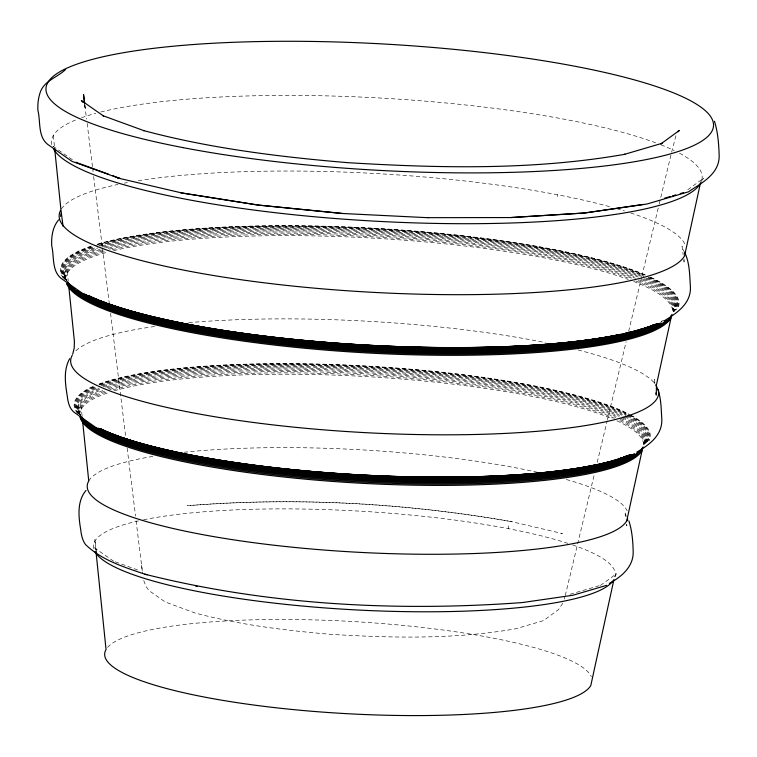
<?xml version="1.0" encoding="UTF-8"?>
<svg xmlns="http://www.w3.org/2000/svg" width="757" height="757" viewBox="0 0 757 757"><rect width="100%" height="100%" fill="white"/><g stroke="black" fill="none" stroke-linecap="round" stroke-linejoin="round"><path stroke-width="0.57" stroke-dasharray="3.79 2.84" d="M557.237 196.669L557.512 194.757M508.212 528.632L508.638 525.765M565.252 595.551L594.463 473.797M597.226 462.309L607.142 420.958M607.417 419.813L626.162 341.71M628.641 331.367L641.595 277.384M641.87 276.239L658.959 205.024M659.233 203.87L671.364 153.33M671.639 152.185L676.2 134.68M564.353 599.005L564.977 596.696M614.533 576.815L616.548 573.702L600.377 585.502L600.84 585.237M562.773 603.244L558.543 609.584L543.498 620.608L515.791 628.764C454.768 639.476 392.438 638.056 330.837 634.338C285.086 630.449 239.335 624.847 194.899 612.952L165.14 601.957L148.892 590.488L145.893 586.363L143.754 580.505M701.408 180.932L703.821 178.027L685.482 191.417M622.245 417.807A283.62 53.633 3.2 0 1 644.122 444.813L645.939 442.665M570.078 594.273L601.313 585.095M511.098 521.535C404.711 502.903 295.94 496.933 188.238 505.619L187.244 505.742C295.58 496.999 404.976 503.008 511.987 521.743L511.098 521.535L562.413 533.571L561.24 533.297M115.357 561.836L139.316 570.57M52.999 146.224L72.577 159.907M113.626 561.221L94.19 547.642L96.054 550.434M53.037 146.385L53.482 146.934M684.744 252.516L682.909 249.432L682.057 246.11L683.192 255.033M626.294 516.586L624.894 512.063L625.471 516.558M84.188 104.409L85.418 109.349L84.831 104.788M654.871 382.787L654.266 379.229L654.852 383.818M141.559 565.28L142.638 573.778M96.442 552.175L94.786 539.154L95.874 550.415M84.822 105.062L86.553 119.114M87.15 123.41L92.496 166.786M92.638 167.959L93.215 172.643M93.631 176.495L102.29 246.763M102.432 247.927L109.216 302.97M110.55 313.313L125.823 437.641M127.167 448.125L135.541 516.113M136.071 520.788L142.335 571.204M67.297 271.848L68.253 281.216M53.321 135.55L54.513 147.142M82.078 415.972L81.236 407.682M107.598 647.396A244.133 46.168 3.2 0 1 357.115 621.79A244.133 46.168 3.2 0 1 591.331 676.739M628.301 414.817A287.13 54.296 3.2 0 1 645.806 444.009M78.974 413.861A287.13 54.296 3.2 0 1 94.757 386.723M99.176 384.916A287.13 54.296 3.2 0 1 364.458 366.473A287.13 54.296 3.2 0 1 627.014 414.155M78.312 413.625A287.821 54.428 3.2 0 1 94.133 386.42M99.498 384.253A287.821 54.428 3.2 0 1 367.353 366.274A287.821 54.428 3.2 0 1 628.953 414.581M630.202 415.243A287.821 54.428 3.2 0 1 648.541 440.65M93.717 548.579A261.383 49.423 3.2 0 1 139.506 520.665M143.565 519.804A261.383 49.423 3.2 0 1 567.788 543.337M572.604 544.936A261.383 49.423 3.2 0 1 614.883 577.506M79.939 414.874A283.213 53.558 3.2 0 1 104.343 390.044M108.308 388.663A283.213 53.558 3.2 0 1 365.65 372.633A283.213 53.558 3.2 0 1 618.753 417.457M620.475 418.271A283.213 53.558 3.2 0 1 644.084 444.832M79.712 414.599A282.579 53.435 3.2 0 1 106.718 391.871M112.973 389.855A282.579 53.435 3.2 0 1 365.943 375.217A282.579 53.435 3.2 0 1 614.419 418.28M619.765 420.731A282.579 53.435 3.2 0 1 643.895 444.747M79.731 414.514A282.863 53.492 3.2 0 1 105.554 390.924M109.585 389.562A282.863 53.492 3.2 0 1 363.587 373.769A282.863 53.492 3.2 0 1 615.668 417.429M620.097 419.463A282.863 53.492 3.2 0 1 644.056 444.671M79.769 414.741A282.38 53.397 3.2 0 1 108.847 392.523M114.184 390.858A282.38 53.397 3.2 0 1 364.912 376.503A282.38 53.397 3.2 0 1 612.252 418.782M616.898 420.816A282.38 53.397 3.2 0 1 643.668 444.879M80.261 414.94A284.093 53.719 3.2 0 1 100.861 388.871M105.602 387.12A284.093 53.719 3.2 0 1 365.546 370.334A284.093 53.719 3.2 0 1 621.402 416.132M622.737 416.785A284.093 53.719 3.2 0 1 644.103 444.87M81.377 417.069A283.62 53.633 3.2 0 1 101.239 389.94M106.974 387.849A283.62 53.633 3.2 0 1 364.552 371.384A283.62 53.633 3.2 0 1 619.188 416.341M61.364 209.017A314.051 59.387 3.2 0 1 118.016 184.434M124.366 183.156A314.051 59.387 3.2 0 1 127.45 182.579M138.257 180.724A314.051 59.387 3.2 0 1 611.798 207.248M616.794 208.667A314.051 59.387 3.2 0 1 624.468 210.957M630.6 212.916A314.051 59.387 3.2 0 1 685.293 244.908M77.63 413.53A288.512 54.561 3.2 0 1 93.49 386.259M98.864 384.092A288.512 54.561 3.2 0 1 367.363 366.066A288.512 54.561 3.2 0 1 629.606 414.486M630.855 415.158A288.512 54.561 3.2 0 1 649.241 440.621M75.889 350.803A294.464 55.687 3.2 0 1 155.289 326.409M188.692 322.69A294.464 55.687 3.2 0 1 545.409 342.599M578.055 349.98A294.464 55.687 3.2 0 1 654.635 383.231M663.671 320.239A308.478 58.336 3.2 0 1 661.164 321.555A307.238 58.1 3.2 0 0 663.615 320.268M65.395 279.579A308.478 58.336 3.2 0 1 93.783 246.11M94.852 245.76A308.478 58.336 3.2 0 1 369.161 228.5A308.478 58.336 3.2 0 1 644.065 275.179M648.711 277.232A308.478 58.336 3.2 0 1 675.973 309.67M64.761 279.352A309.13 58.459 3.2 0 1 92.165 246.157M97.596 244.435A309.13 58.459 3.2 0 1 373.816 228.415A309.13 58.459 3.2 0 1 645.607 275.359M650.197 277.412A309.13 58.459 3.2 0 1 676.635 309.509M80.8 415.451A285.2 53.927 3.2 0 1 96.48 388.492M102.744 385.994A285.2 53.927 3.2 0 1 363.322 368.318A285.2 53.927 3.2 0 1 622.5 414.42M625.15 415.735A285.2 53.927 3.2 0 1 645.295 443.271M627.033 415.735A285.805 54.05 3.2 0 1 645.002 444.085M80.233 414.789A285.805 54.05 3.2 0 1 97.644 387.045M101.268 385.616A285.805 54.05 3.2 0 1 365.565 367.675A285.805 54.05 3.2 0 1 625.755 415.073M627.657 415.205A286.458 54.163 3.2 0 1 645.674 443.621M79.617 414.249A286.458 54.163 3.2 0 1 95.363 387.177M100.709 385.02A286.458 54.163 3.2 0 1 365.603 367.031A286.458 54.163 3.2 0 1 626.38 414.543M88.749 480.988A270.93 51.23 3.2 0 1 154.977 456.055M184.008 452.251A270.93 51.23 3.2 0 1 536.741 472.122M566.321 479.512A270.93 51.23 3.2 0 1 627.165 510.852M67.6 281.812A306.112 57.882 3.2 0 1 97.908 247.918M102.375 246.574A306.112 57.882 3.2 0 1 372.851 231.339A306.112 57.882 3.2 0 1 639.892 276.636M644.642 278.671A306.112 57.882 3.2 0 1 673.503 311.676M67.165 281.481A305.62 57.787 3.2 0 1 98.306 248.826M103.917 247.16A305.62 57.787 3.2 0 1 372.927 232.276A305.62 57.787 3.2 0 1 638.416 277.1M643.232 279.134A305.62 57.787 3.2 0 1 673.55 311.364M66.285 279.958A306.661 57.986 3.2 0 1 95.335 247.794M100.804 246.101A306.661 57.986 3.2 0 1 372.766 230.488A306.661 57.986 3.2 0 1 641.397 276.286M646.081 278.33A306.661 57.986 3.2 0 1 674.08 310.985L674.695 310.417A307.238 58.1 3.2 0 0 647.538 278.112M66.569 280.44A307.238 58.1 3.2 0 1 94.852 247.113M99.205 245.741A307.238 58.1 3.2 0 1 373.731 229.825A307.238 58.1 3.2 0 1 643.866 276.475M65.547 278.68A304.446 57.57 3.2 0 1 103.614 250.747M109.519 249.138A304.446 57.57 3.2 0 1 632.086 278.226M638.208 280.648A304.446 57.57 3.2 0 1 673.247 310.966M65.556 278.737A304.778 57.636 3.2 0 1 102.252 249.924M108.09 248.296A304.778 57.636 3.2 0 1 374.232 234.5A304.778 57.636 3.2 0 1 635.558 278.311M639.533 279.929A304.778 57.636 3.2 0 1 673.418 311.023M79.788 414.022A284.623 53.823 3.2 0 1 99.536 388.265M103.226 386.855A284.623 53.823 3.2 0 1 363.275 369.208A284.623 53.823 3.2 0 1 621.932 415.224M624.582 416.53A284.623 53.823 3.2 0 1 644.68 444.009M51.779 144.691A325.841 61.62 3.2 0 1 77.725 119.152M81.576 117.714A325.841 61.62 3.2 0 1 95.865 113.295M100.776 112.017A325.841 61.62 3.2 0 1 655.657 142.789M661.022 144.833A325.841 61.62 3.2 0 1 674.298 150.596M679.521 153.245A325.841 61.62 3.2 0 1 701.758 180.204M65.604 278.699A304.182 57.523 3.2 0 1 106.094 251.315M112.15 249.734A304.182 57.523 3.2 0 1 630.723 279.021M635.918 281.036A304.182 57.523 3.2 0 1 673.02 310.976M648.115 277.601A307.844 58.213 3.2 0 1 674.373 311.43M66.001 279.939A307.844 58.213 3.2 0 1 93.281 246.896M98.694 245.173A307.844 58.213 3.2 0 1 372.709 229.163A307.844 58.213 3.2 0 1 643.478 275.557M63.285 278.141A309.783 58.582 3.2 0 1 91.247 246.12M97.606 244.104A309.783 58.582 3.2 0 1 374.441 228.264A309.783 58.582 3.2 0 1 646.204 275.264M650.793 277.327A309.783 58.582 3.2 0 1 677.846 308.43M65.708 278.775A303.983 57.485 3.2 0 1 107.38 252.251M113.503 250.69A303.983 57.485 3.2 0 1 628.319 279.456M633.637 281.462A303.983 57.485 3.2 0 1 672.746 312.187M65.622 278.869A305.175 57.702 3.2 0 1 100.842 249.167M105.422 247.842A305.175 57.702 3.2 0 1 371.933 233.26A305.175 57.702 3.2 0 1 635.956 277.251M641.841 279.683A305.175 57.702 3.2 0 1 673.522 311.155"/><path stroke-width="1.14" d="M61.062 213.578L60.532 216.388M613.927 579.588L590.81 685.511A244.133 46.168 3.2 0 1 322.501 712.1A244.133 46.168 3.2 0 1 106.046 649.544L95.997 551.579M626.73 520.901L642.068 450.604A282.38 53.397 3.2 0 1 353.216 482.805A282.38 53.397 3.2 0 1 80.072 417.098M72.738 354.096L74.195 348.106L74.432 341.653L68.376 282.37M700.651 182.626L701.01 181.746M69.663 358.686C63.304 370.107 65.263 383.667 67.25 395.949C67.96 402.014 69.332 408.894 74.631 412.66L96.082 427.648M58.677 219.833C52.593 226.863 51.277 236.704 51.703 245.694C54.324 256.33 51.58 270.627 61.128 278.396L84.141 294.473M86.005 490.46C76.731 501.418 78.596 517.107 80.8 530.184C81.33 535.218 82.466 540.328 85.475 544.501C101.921 560.379 123.694 566.927 144.767 574.175L147.113 574.733M677.941 131.803L679.294 130.478L660.795 143.981L662.148 143.281L624.317 154.4L624.913 154.286C533.373 170.353 439.883 168.224 347.482 162.651C278.86 156.822 210.238 148.419 143.593 130.564L144.142 130.734L102.98 115.717L103.605 116.067L81.359 100.52L83.194 102.488M65.566 69.502C57.428 77.422 43.669 80.933 40.083 92.808C38.21 98.486 37.557 104.485 37.916 110.446C40.708 121.375 37.699 136.156 47.473 144.209L72.066 161.392L119.805 178.501M664.012 320.921C676.711 313.294 691.16 303.689 690.412 287.007C689.665 275.51 689.769 263.086 684.744 252.516M636.722 452.166C649.222 445.002 662.479 435.18 661.817 419.198C661.003 407.739 661.363 395.154 655.723 384.83M609.385 583.373C621.686 576.654 633.741 566.633 633.174 551.361C632.909 541.132 632.067 530.648 628.887 520.873M664.637 198.173L670.2 196.536M672.424 195.883L675.764 194.899M680.221 193.593L683.562 192.609M606.584 585.36L572.85 595.276L522.283 602.572C396.129 611.77 267.713 605.117 144.767 574.175M643.478 204.39L584.139 213.01L510.918 217.505M428.235 217.666L511.145 217.562L584.839 213.001L646.913 204.04L688.624 191.776L691.434 189.789C704.313 181.68 719.964 172.284 719.15 154.92C718.762 143.631 717.863 132.049 714.457 121.243M428.33 217.723L342.022 213.465L258.109 205.09L180.554 192.742M342.079 213.417L258.307 205.052L182.645 193.149L117.458 177.942M195.779 586.145L197.549 586.561M120.231 178.51L113.001 175.832M108.63 174.233L75.832 162.272L76.306 162.509M655.997 392.807L656.281 395.059L656.451 384.83L671.033 317.874A303.983 57.485 3.2 0 1 364.429 352.781A303.983 57.485 3.2 0 1 66.55 283.478M84.689 103.643L83.525 94.521L84.68 103.889M61.052 210.654L63.039 226.267M54.627 148.296L60.929 209.717A314.051 59.387 3.2 0 0 339.373 290.196A314.051 59.387 3.2 0 0 684.536 255.989L700.339 183.554A325.841 61.62 3.2 0 1 378.708 221.366A325.841 61.62 3.2 0 1 53.738 149.413M82.201 417.135L88.749 480.988A270.93 51.23 3.2 0 0 334.802 550.831A270.93 51.23 3.2 0 0 627.723 518.744M626.541 524.639L626.616 525.557M684.054 261.733L683.968 259.793M658.268 389.628A294.464 55.687 3.2 0 1 357.058 432.181A294.464 55.687 3.2 0 1 72.322 355.156M671.298 316.663A304.182 57.523 3.2 0 1 367.561 351.759A304.182 57.523 3.2 0 1 66.947 283.421M671.629 315.499A304.446 57.57 3.2 0 1 370.684 350.803A304.446 57.57 3.2 0 1 67.382 283.421M672.017 314.41A304.778 57.636 3.2 0 1 670.532 316.558M666.122 320.788A304.778 57.636 3.2 0 1 358.922 349.072A304.778 57.636 3.2 0 1 68.764 284.67M661.467 323.192A305.175 57.702 3.2 0 1 348.958 347.472A305.175 57.702 3.2 0 1 68.433 283.629M660.776 322.955A305.62 57.787 3.2 0 1 366.937 347.709A305.62 57.787 3.2 0 1 76.788 290.527M74.962 289.212A305.62 57.787 3.2 0 1 68.575 283.317M658.808 323.466A306.112 57.882 3.2 0 1 374.687 347.368A306.112 57.882 3.2 0 1 83.819 294.293M655.278 324.706A306.661 57.986 3.2 0 1 372.103 346.602A306.661 57.986 3.2 0 1 85.787 294.88M657.454 323.703A309.783 58.582 3.2 0 1 377.156 345.712A309.783 58.582 3.2 0 1 87.774 295.599M86.913 295.183A309.783 58.582 3.2 0 1 84.264 293.877M613.473 580.316A261.383 49.423 3.2 0 1 353.122 609.764A261.383 49.423 3.2 0 1 95.07 551.881M642.352 449.317A282.579 53.435 3.2 0 1 356.377 481.717A282.579 53.435 3.2 0 1 80.289 416.975M642.693 448.078A282.863 53.492 3.2 0 1 359.528 480.686A282.863 53.492 3.2 0 1 80.573 416.899M643.109 446.923A283.213 53.558 3.2 0 1 641.633 449.024M639.674 451.106A283.213 53.558 3.2 0 1 351.503 479.096A283.213 53.558 3.2 0 1 81.018 417.088M634.763 454.096A283.62 53.633 3.2 0 1 345.447 477.686A283.62 53.633 3.2 0 1 82.201 418.176M634.196 453.793A284.093 53.719 3.2 0 1 343.527 476.636A284.093 53.719 3.2 0 1 81.784 417.154M631.206 454.881A284.623 53.823 3.2 0 1 366.435 477.175A284.623 53.823 3.2 0 1 95.902 427.573M627.799 456.036A285.2 53.927 3.2 0 1 364.022 476.38A285.2 53.927 3.2 0 1 97.852 428.131M628.414 455.459A285.805 54.05 3.2 0 1 369.123 476.096A285.805 54.05 3.2 0 1 101.258 429.474M628.196 455.383A286.458 54.163 3.2 0 1 625.556 456.462M621.771 457.881A286.458 54.163 3.2 0 1 618.734 458.922M614.438 460.275A286.458 54.163 3.2 0 1 599.951 464.069M597.33 464.666A286.458 54.163 3.2 0 1 335.247 473.655A286.458 54.163 3.2 0 1 100.69 428.973M626.2 456.168A287.13 54.296 3.2 0 1 623.38 457.237M621.402 457.938A287.13 54.296 3.2 0 1 616.151 459.66M600.528 463.804A287.13 54.296 3.2 0 1 595.22 464.968M593.857 465.252A287.13 54.296 3.2 0 1 121.972 437.442M118.603 436.259A287.13 54.296 3.2 0 1 100.946 429.02M630.344 454.579A287.821 54.428 3.2 0 1 627.742 455.667M625.916 456.386A287.821 54.428 3.2 0 1 618.933 458.846M614.542 460.199A287.821 54.428 3.2 0 1 611.069 461.183M608.675 461.827A287.821 54.428 3.2 0 1 602.411 463.379M597.141 464.561A287.821 54.428 3.2 0 1 112.651 434.064M110.598 433.259A287.821 54.428 3.2 0 1 100.331 428.822M630.997 454.588A288.512 54.561 3.2 0 1 628.395 455.676M626.559 456.405A288.512 54.561 3.2 0 1 138.029 442.646M136.733 442.268A288.512 54.561 3.2 0 1 98.855 428.358M655.004 324.526A307.238 58.1 3.2 0 1 375.955 346.29A307.238 58.1 3.2 0 1 89.175 296.233M654.729 324.488A307.844 58.213 3.2 0 1 650.102 326.295M648.134 327.005A307.844 58.213 3.2 0 1 632.426 331.717M629.928 332.351A307.844 58.213 3.2 0 1 623.446 333.875M620.768 334.462A307.844 58.213 3.2 0 1 339.325 343.678A307.844 58.213 3.2 0 1 88.645 295.76M654.445 324.573A308.478 58.336 3.2 0 1 649.724 326.381M643.478 328.481A308.478 58.336 3.2 0 1 640.119 329.494M635.426 330.818A308.478 58.336 3.2 0 1 629.218 332.408M621.298 334.216A308.478 58.336 3.2 0 1 618.564 334.783M617.58 334.991A308.478 58.336 3.2 0 1 101.381 301.172M98.306 299.942A308.478 58.336 3.2 0 1 88.086 295.429M656.821 323.712A309.13 58.459 3.2 0 1 652.269 325.529M648.304 326.958A309.13 58.459 3.2 0 1 634.782 331.017M629.777 332.285A309.13 58.459 3.2 0 1 623.2 333.809M619.094 334.679A309.13 58.459 3.2 0 1 109.642 304.248M106.245 303.027A309.13 58.459 3.2 0 1 94.786 298.523M91.029 296.876A309.13 58.459 3.2 0 1 88.37 295.646M183.071 147.634A334.282 63.209 3.2 0 0 711.646 131.709A334.282 63.209 3.2 0 0 244.568 41.919A334.282 63.209 3.2 0 0 183.071 147.634"/></g></svg>
